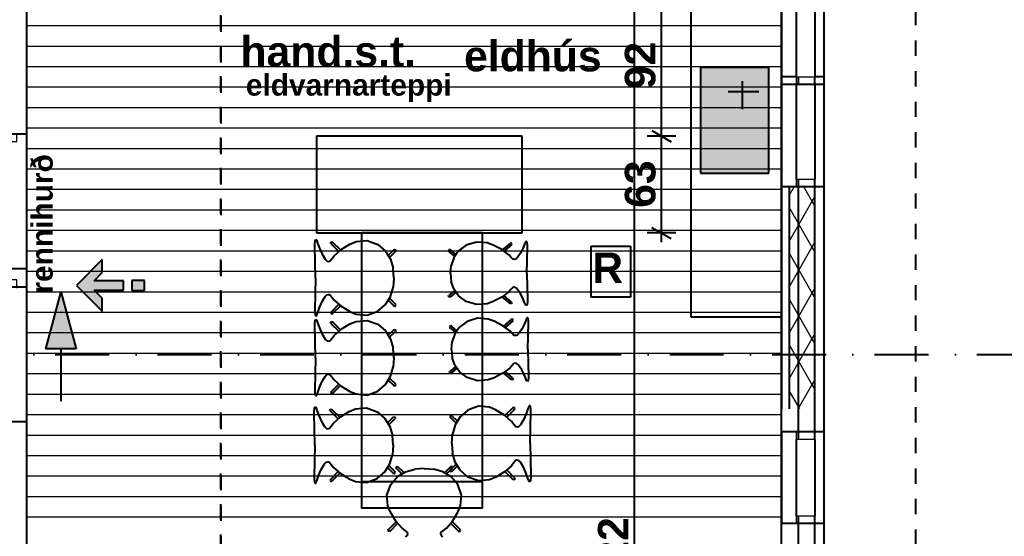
# Model space of a CAD drawing. Header units: millimetres. Extents: x -242231 to 419123, y -2399 to 525285.
# Drawn here: x -120526 to -114081, y 148792 to 152173 of the extents above; entities that cross this region are included whole.
import ezdxf

# ---------------------------------------------------------------- set-up
doc = ezdxf.new("R2010")
doc.units = ezdxf.units.MM
doc.set_wipeout_variables(frame=1)
for name, pattern in [('Dot & Dashed', [670.277762, 352.777767, -176.388884, 0, -141.111112]), ('Short dashed', [200, 100, -100]), ('Wipeout_Contour', [1000, 0, -1000])]:
    doc.linetypes.add(name, pattern=pattern)
doc.layers.add('Walls', color=7, linetype='Continuous')
doc.styles.add('GENERATED_STYLE_1', font='swissb.ttf')

# ---------------------------------------------------------------- blocks, each defined once
blk = doc.blocks.new('W Feature 1 10_9')
at = {"layer": 'Walls', "linetype": 'Continuous'}
for p, q in [((-360, 60), (360, 60)), ((-360, 60), (-360, 0)), ((-360, 0), (-360, -120)), ((360, 60), (360, 0)), ((360, 0), (360, -120)), ((-360, -120), (-360, -170)), ((360, -120), (360, -170)), ((-360, -170), (-360, -220)), ((360, -170), (360, -220)), ((360, -220), (-360, -220))]:
    blk.add_line(p, q, dxfattribs=at)
for p in [(-360, 0), (360, 0)]:
    blk.add_point(p, dxfattribs=at)
at = {"color": 254, "linetype": 'Wipeout_Contour', "lineweight": 0, "ltscale": 1284.831858}
blk.add_wipeout([(-310, -120), (310, -120), (310, 0), (-310, 0)], dxfattribs=at).dxf.layer = 'Walls'
at = {"layer": 'Walls', "color": 102, "linetype": 'Continuous', "lineweight": 20}
for p, q in [((-310, 0), (-360, 0)), ((-310, -120), (-310, 0)), ((360, 0), (310, 0)), ((310, 0), (310, -120)), ((-360, -120), (-310, -120)), ((310, -120), (360, -120))]:
    blk.add_line(p, q, dxfattribs=at)
at = {"layer": 'Walls', "linetype": 'Continuous'}
for p, q in [((310, 0), (-310, 0)), ((-310, -120), (310, -120))]:
    blk.add_line(p, q, dxfattribs=at)
blk = doc.blocks.new('W Feature 1 10_10')
at = {"layer": 'Walls', "linetype": 'Continuous'}
for p, q in [((-365, 60), (365, 60)), ((-365, 60), (-365, 0)), ((-365, 0), (-365, -120)), ((365, 60), (365, 0)), ((365, 0), (365, -120)), ((-365, -120), (-365, -170)), ((365, -120), (365, -170)), ((-365, -170), (-365, -220)), ((365, -170), (365, -220)), ((365, -220), (-365, -220))]:
    blk.add_line(p, q, dxfattribs=at)
for p in [(-365, 0), (365, 0)]:
    blk.add_point(p, dxfattribs=at)
at = {"color": 254, "linetype": 'Wipeout_Contour', "lineweight": 0, "ltscale": 1304.167193}
blk.add_wipeout([(-315, -120), (315, -120), (315, 0), (-315, 0)], dxfattribs=at).dxf.layer = 'Walls'
at = {"layer": 'Walls', "color": 102, "linetype": 'Continuous', "lineweight": 20}
for p, q in [((-315, 0), (-365, 0)), ((-315, -120), (-315, 0)), ((365, 0), (315, 0)), ((315, 0), (315, -120)), ((-365, -120), (-315, -120)), ((315, -120), (365, -120))]:
    blk.add_line(p, q, dxfattribs=at)
at = {"layer": 'Walls', "linetype": 'Continuous'}
for p, q in [((315, 0), (-315, 0)), ((-315, -120), (315, -120))]:
    blk.add_line(p, q, dxfattribs=at)
blk = doc.blocks.new('W Feature 1 10_12')
at = {"layer": 'Walls', "linetype": 'Continuous'}
for p, q in [((-300, 60), (300, 60)), ((-300, 60), (-300, 0)), ((-300, 0), (-300, -120)), ((300, 60), (300, 0)), ((300, 0), (300, -120)), ((-300, -120), (-300, -170)), ((300, -120), (300, -170)), ((-300, -170), (-300, -220)), ((300, -170), (300, -220)), ((300, -220), (-300, -220))]:
    blk.add_line(p, q, dxfattribs=at)
for p in [(-300, 0), (300, 0)]:
    blk.add_point(p, dxfattribs=at)
at = {"color": 254, "linetype": 'Wipeout_Contour', "lineweight": 0, "ltscale": 1054.618183}
blk.add_wipeout([(-250, -120), (250, -120), (250, 0), (-250, 0)], dxfattribs=at).dxf.layer = 'Walls'
at = {"layer": 'Walls', "color": 102, "linetype": 'Continuous', "lineweight": 20}
for p, q in [((-250, 0), (-300, 0)), ((-250, -120), (-250, 0)), ((300, 0), (250, 0)), ((250, 0), (250, -120)), ((-300, -120), (-250, -120)), ((250, -120), (300, -120))]:
    blk.add_line(p, q, dxfattribs=at)
at = {"layer": 'Walls', "linetype": 'Continuous'}
for p, q in [((250, 0), (-250, 0)), ((-250, -120), (250, -120))]:
    blk.add_line(p, q, dxfattribs=at)
blk = doc.blocks.new('D1 10_5')
at = {"layer": 'Walls', "linetype": 'Continuous'}
for p, q in [((452, 0), (452, 904)), ((-500, 15), (-500, 65)), ((500, 15), (500, 65)), ((-500, 0), (-500, 15)), ((-500, -155), (-500, 0)), ((500, 0), (500, 15)), ((500, -155), (500, 0)), ((-500, -215), (-500, -155)), ((500, -215), (500, -155))]:
    blk.add_line(p, q, dxfattribs=at)
at = {"layer": 'Walls', "color": 102, "linetype": 'Continuous', "lineweight": 20}
for p, q in [((-452, 0), (-500, 0)), ((-500, 0), (-500, -155)), ((-452, -155), (-452, 0)), ((500, 0), (452, 0)), ((452, 0), (452, -155)), ((500, -155), (500, 0)), ((-500, -155), (-452, -155)), ((452, -155), (500, -155))]:
    blk.add_line(p, q, dxfattribs=at)
at = {"layer": 'Walls', "linetype": 'Continuous'}
blk.add_arc((452, 0), 904, 90, 180, dxfattribs=at)
for p in [(-500, -155), (500, -155)]:
    blk.add_point(p, dxfattribs=at)
blk = doc.blocks.new('D1 10_6')
at = {"layer": 'Walls', "linetype": 'Continuous'}
for p, q in [((452, 0), (452, 904)), ((-500, 60), (-500, 0)), ((-500, 0), (-500, -115)), ((500, 60), (500, 0)), ((500, 0), (500, -115)), ((-500, -115), (-500, -170)), ((500, -115), (500, -170)), ((-500, -170), (-500, -220)), ((500, -170), (500, -220))]:
    blk.add_line(p, q, dxfattribs=at)
at = {"layer": 'Walls', "color": 102, "linetype": 'Continuous', "lineweight": 20}
for p, q in [((-452, 0), (-500, 0)), ((-500, 0), (-500, -115)), ((-452, -115), (-452, 0)), ((500, 0), (452, 0)), ((452, 0), (452, -115)), ((500, -115), (500, 0)), ((-500, -115), (-452, -115)), ((452, -115), (500, -115))]:
    blk.add_line(p, q, dxfattribs=at)
at = {"layer": 'Walls', "linetype": 'Continuous'}
blk.add_arc((452, 0), 904, 90, 180, dxfattribs=at)
for p in [(-500, 0), (500, 0)]:
    blk.add_point(p, dxfattribs=at)

msp = doc.modelspace()

# ---------------------------------------------------------------- hatches: boundary and pattern name
at = {"linetype": 'Continuous', "lineweight": 0}
msp.add_hatch(color=255, dxfattribs=at).paths.add_polyline_path([(-115622.751, 151858.893), (-116070.496, 151858.893), (-116070.496, 151168.62), (-115622.751, 151168.62)], flags=0)
h = msp.add_hatch(dxfattribs=at)
h.set_pattern_fill('BATT_INSULATION', color=1, style=0, pattern_type=2)
h.set_pattern_definition([(60, (-125991.2, 141233.89), (-129.9038, 75), []), (120, (-125991.2, 141233.89), (129.9038, 75), [])])
h.paths.add_polyline_path([(-115320.364, 149625), (-115320.364, 151079.122), (-115490.364, 151079.122), (-115490.364, 149625)], flags=0)
at = {"linetype": 'Continuous'}
for points in [[(-119846.984, 150463.45), (-120039.848, 150463.45), (-119985.57, 150517.728), (-119985.57, 150602.581), (-120154.701, 150433.45), (-119985.57, 150264.32), (-119985.57, 150349.173), (-120039.848, 150403.45), (-119846.984, 150403.45)], [(-119792.304, 150465.663), (-119792.304, 150400.782), (-119708.304, 150400.782), (-119708.304, 150465.663)], [(-120256.917, 150392.852), (-120156.917, 150019.647), (-120356.917, 150019.647)]]:
    msp.add_hatch(color=256, dxfattribs=at).paths.add_polyline_path(points, flags=0)

# ---------------------------------------------------------------- linework, layer by layer
for p, q in [((-115260.364, 144724.319), (-115260.364, 161423.714)), ((-120479.614, 151382.748), (-120479.614, 153098.487)), ((-120479.568, 150394.664), (-120479.63, 152940.49)), ((-116501.253, 144724.309), (-116501.253, 152939.543)), ((-115540.776, 152939.543), (-115540.776, 145004.309)), ((-116324.981, 151410.513), (-116324.981, 152329.65)), ((-116130.87, 150225.474), (-116130.87, 152329.65)), ((-115622.751, 151858.893), (-116070.496, 151858.893)), ((-116070.496, 151858.893), (-116070.496, 151168.62)), ((-115622.751, 151168.62), (-115622.751, 151858.893)), ((-115796.485, 151770.536), (-115796.485, 151586.999)), ((-115688.522, 151700.36), (-115888.254, 151700.36)), ((-117237.595, 151410.513), (-118583.608, 151410.317)), ((-118583.608, 151410.317), (-118583.516, 150777.006)), ((-117237.503, 150777.202), (-117237.595, 151410.513)), ((-116231.231, 151410.513), (-116418.731, 151410.513)), ((-116231.231, 151410.513), (-116418.731, 151410.513)), ((-116387.481, 151446.597), (-116262.481, 151374.429)), ((-116387.481, 151446.597), (-116262.481, 151374.429)), ((-116324.981, 150777.202), (-116324.981, 151410.513)), ((-116070.496, 151168.62), (-115622.751, 151168.62)), ((-115540.364, 151079.122), (-115540.364, 149625)), ((-115490.364, 151079.122), (-115490.364, 149625)), ((-115320.364, 149625), (-115320.364, 151079.122)), ((-115260.364, 149625), (-115260.364, 151079.122)), ((-118583.516, 150777.006), (-117237.503, 150777.202)), ((-117497.04, 150777.164), (-118288.771, 150777.049)), ((-118288.771, 150777.049), (-118288.534, 149150.085)), ((-117496.804, 149150.2), (-117497.04, 150777.164)), ((-116231.231, 150777.202), (-116418.731, 150777.202)), ((-116387.481, 150813.286), (-116262.481, 150741.118)), ((-116324.981, 150716.077), (-116324.981, 150777.202)), ((-118594.809, 150693.021), (-118594.15, 150709.245)), ((-118590.608, 150483.109), (-118594.809, 150693.021)), ((-118594.15, 150709.245), (-118592.504, 150723.417)), ((-118592.504, 150723.417), (-118590.604, 150730.052)), ((-118590.604, 150730.052), (-118587.958, 150733.115)), ((-118587.958, 150733.115), (-118584.294, 150730.926)), ((-118584.294, 150730.926), (-118580.736, 150725.365)), ((-118580.736, 150725.365), (-118575.806, 150710.693)), ((-118575.806, 150710.693), (-118564.328, 150678.089)), ((-118490.676, 150712.214), (-118488.478, 150717.426)), ((-118488.527, 150707.029), (-118490.676, 150712.214)), ((-118488.527, 150707.029), (-118436.868, 150655.957)), ((-118488.478, 150717.426), (-118483.221, 150719.612)), ((-118483.221, 150719.612), (-118477.984, 150717.493)), ((-118477.984, 150717.493), (-118425.661, 150665.764)), ((-118422.164, 150668.822), (-118364.624, 150704.084)), ((-118364.624, 150704.084), (-118323.486, 150720.623)), ((-118323.486, 150720.623), (-118252.528, 150727.649)), ((-118252.528, 150727.649), (-118182.463, 150702.103)), ((-118182.463, 150702.103), (-118131.737, 150658.045)), ((-117604.382, 150696.026), (-117653.814, 150659.092)), ((-117536.094, 150717.452), (-117604.382, 150696.026)), ((-117466.928, 150711.583), (-117536.094, 150717.452)), ((-117426.825, 150697.734), (-117466.928, 150711.583)), ((-117370.73, 150668.2), (-117426.825, 150697.734)), ((-117316.334, 150709.001), (-117367.321, 150665.638)), ((-117306.055, 150700.235), (-117356.394, 150657.423)), ((-117311.23, 150710.778), (-117316.334, 150709.001)), ((-117306.104, 150708.947), (-117311.23, 150710.778)), ((-117303.961, 150704.58), (-117306.104, 150708.947)), ((-117306.055, 150700.235), (-117303.961, 150704.58)), ((-117220.982, 150703.328), (-117232.162, 150676.003)), ((-117216.181, 150715.625), (-117220.982, 150703.328)), ((-117212.715, 150720.285), (-117216.181, 150715.625)), ((-117209.143, 150722.121), (-117212.715, 150720.285)), ((-117206.563, 150719.554), (-117209.143, 150722.121)), ((-117204.71, 150713.995), (-117206.563, 150719.554)), ((-117203.102, 150702.119), (-117204.71, 150713.995)), ((-117202.455, 150688.524), (-117203.102, 150702.119)), ((-116786.477, 150690.029), (-116528.396, 150690.029)), ((-116786.477, 150355.743), (-116786.477, 150690.029)), ((-116528.396, 150690.029), (-116528.396, 150355.743)), ((-118564.328, 150678.089), (-118548.524, 150641.916)), ((-118548.524, 150641.916), (-118526.652, 150605.468)), ((-118483.826, 150608.69), (-118468.72, 150628.084)), ((-118468.72, 150628.084), (-118422.164, 150668.822)), ((-118131.737, 150658.045), (-118099.248, 150605.001)), ((-118114.217, 150629.432), (-118113.882, 150629.763)), ((-118113.882, 150629.77), (-118077.489, 150665.693)), ((-118103.339, 150619.306), (-118066.877, 150655.298)), ((-118077.489, 150665.693), (-118072.26, 150667.852)), ((-118072.26, 150667.852), (-118066.986, 150665.702)), ((-118066.986, 150665.702), (-118064.756, 150660.502)), ((-118064.756, 150660.502), (-118066.877, 150655.298)), ((-117716.93, 150665.492), (-117719.102, 150661.134)), ((-117719.102, 150661.134), (-117717.034, 150656.773)), ((-117681.483, 150626.622), (-117717.034, 150656.773)), ((-117711.79, 150667.295), (-117716.93, 150665.492)), ((-117706.693, 150665.487), (-117711.79, 150667.295)), ((-117671.21, 150635.393), (-117706.693, 150665.487)), ((-117653.814, 150659.092), (-117685.467, 150614.633)), ((-117678.648, 150624.205), (-117681.483, 150626.615)), ((-117670.884, 150635.11), (-117671.21, 150635.387)), ((-117325.34, 150634.074), (-117370.73, 150668.2)), ((-117310.611, 150617.826), (-117325.34, 150634.074)), ((-117247.557, 150645.685), (-117268.866, 150615.137)), ((-117232.162, 150676.003), (-117247.557, 150645.685)), ((-117206.494, 150512.617), (-117202.455, 150688.524)), ((-119985.57, 150602.581), (-120154.701, 150433.45)), ((-119985.57, 150517.728), (-119985.57, 150602.581)), ((-118526.652, 150605.468), (-118521.165, 150598.48)), ((-118521.165, 150598.48), (-118513.861, 150593.155)), ((-118513.861, 150593.155), (-118504.267, 150591.208)), ((-118504.267, 150591.208), (-118496.798, 150592.746)), ((-118496.798, 150592.746), (-118483.826, 150608.69)), ((-118106.248, 150616.422), (-118103.339, 150619.299)), ((-118099.248, 150605.001), (-118082.135, 150545.699)), ((-117706.504, 150512.544), (-117702.132, 150564.933)), ((-117685.467, 150614.633), (-117702.132, 150564.933)), ((-117297.962, 150604.468), (-117310.611, 150617.826)), ((-117290.682, 150603.181), (-117297.962, 150604.468)), ((-117281.331, 150604.815), (-117290.682, 150603.181)), ((-117274.213, 150609.279), (-117281.331, 150604.815)), ((-117268.866, 150615.137), (-117274.213, 150609.279)), ((-120039.848, 150463.45), (-119985.57, 150517.728)), ((-118077.633, 150483.183), (-118082.135, 150545.699)), ((-117706.504, 150512.544), (-117702.117, 150460.156)), ((-117206.494, 150512.617), (-117202.404, 150336.711)), ((-120154.701, 150433.45), (-119985.57, 150264.32)), ((-119846.984, 150463.45), (-120039.848, 150463.45)), ((-119846.984, 150403.45), (-119846.984, 150463.45)), ((-119792.304, 150465.663), (-119792.304, 150400.782)), ((-119708.304, 150465.663), (-119792.304, 150465.663)), ((-119708.304, 150400.782), (-119708.304, 150465.663)), ((-118590.608, 150483.109), (-118594.748, 150273.196)), ((-118077.633, 150483.183), (-118082.117, 150420.667)), ((-117685.438, 150410.462), (-117702.117, 150460.156)), ((-120479.62, 145004.309), (-120479.605, 150397.764)), ((-120479.605, 150397.764), (-120479.568, 150394.664)), ((-120256.917, 150392.852), (-120356.917, 150019.647)), ((-120256.917, 150392.852), (-120156.917, 150019.647)), ((-119985.57, 150349.173), (-120039.848, 150403.45)), ((-120039.848, 150403.45), (-119846.984, 150403.45)), ((-119792.304, 150400.782), (-119708.304, 150400.782)), ((-118526.617, 150360.769), (-118521.132, 150367.758)), ((-118521.132, 150367.758), (-118513.829, 150373.086)), ((-118513.829, 150373.086), (-118504.236, 150375.035)), ((-118504.236, 150375.035), (-118496.766, 150373.499)), ((-118496.766, 150373.499), (-118483.789, 150357.559)), ((-118099.213, 150361.36), (-118082.117, 150420.667)), ((-117719.059, 150363.951), (-117716.992, 150368.312)), ((-117681.45, 150398.474), (-117716.992, 150368.312)), ((-117671.174, 150389.705), (-117706.648, 150359.601)), ((-117653.771, 150366.012), (-117685.438, 150410.462)), ((-117678.615, 150400.891), (-117681.45, 150398.48)), ((-117670.848, 150389.989), (-117671.174, 150389.712)), ((-117325.305, 150391.125), (-117370.684, 150356.986)), ((-117306, 150324.97), (-117356.352, 150367.767)), ((-117310.58, 150407.378), (-117325.305, 150391.125)), ((-117297.935, 150420.739), (-117310.58, 150407.378)), ((-117290.655, 150422.028), (-117297.935, 150420.739)), ((-117281.304, 150420.397), (-117290.655, 150422.028)), ((-117274.185, 150415.935), (-117281.304, 150420.397)), ((-117268.836, 150410.079), (-117274.185, 150415.935)), ((-117247.519, 150379.536), (-117268.836, 150410.079)), ((-117232.115, 150349.223), (-117247.519, 150379.536)), ((-119985.57, 150264.32), (-119985.57, 150349.173)), ((-118564.271, 150288.136), (-118548.477, 150324.315)), ((-118548.477, 150324.315), (-118526.617, 150360.769)), ((-118488.462, 150259.218), (-118436.818, 150310.306)), ((-118483.789, 150357.559), (-118468.677, 150338.169)), ((-118468.677, 150338.169), (-118422.111, 150297.444)), ((-118182.399, 150264.234), (-118131.686, 150308.307)), ((-118131.686, 150308.307), (-118099.213, 150361.36)), ((-118114.174, 150336.924), (-118113.84, 150336.594)), ((-118113.84, 150336.586), (-118077.436, 150300.674)), ((-118106.209, 150349.937), (-118103.3, 150347.061)), ((-118103.3, 150347.053), (-118066.827, 150311.072)), ((-118066.933, 150300.668), (-118064.705, 150305.869)), ((-118064.705, 150305.869), (-118066.827, 150311.072)), ((-117716.886, 150359.593), (-117719.059, 150363.951)), ((-117711.745, 150357.792), (-117716.886, 150359.593)), ((-117706.648, 150359.601), (-117711.745, 150357.792)), ((-117604.329, 150329.092), (-117653.771, 150366.012)), ((-117536.034, 150307.685), (-117604.329, 150329.092)), ((-117466.87, 150313.575), (-117536.034, 150307.685)), ((-117426.771, 150327.435), (-117466.87, 150313.575)), ((-117370.684, 150356.986), (-117426.771, 150327.435)), ((-117316.277, 150316.201), (-117367.276, 150359.549)), ((-117311.172, 150314.425), (-117316.277, 150316.201)), ((-117306.047, 150316.257), (-117311.172, 150314.425)), ((-117303.906, 150320.625), (-117306.047, 150316.257)), ((-117306, 150324.97), (-117303.906, 150320.625)), ((-117220.927, 150321.901), (-117232.115, 150349.223)), ((-117216.122, 150309.606), (-117220.927, 150321.901)), ((-117212.654, 150304.946), (-117216.122, 150309.606)), ((-117209.083, 150303.112), (-117212.654, 150304.946)), ((-117206.503, 150305.679), (-117209.083, 150303.112)), ((-117204.651, 150311.239), (-117206.503, 150305.679)), ((-117203.047, 150323.115), (-117204.651, 150311.239)), ((-117202.404, 150336.711), (-117203.047, 150323.115)), ((-116528.396, 150355.743), (-116786.477, 150355.743)), ((-118594.748, 150273.196), (-118594.084, 150256.972)), ((-118594.084, 150256.972), (-118592.434, 150242.8)), ((-118592.434, 150242.8), (-118590.533, 150236.166)), ((-118584.222, 150235.294), (-118580.666, 150240.855)), ((-118580.666, 150240.855), (-118575.74, 150255.529)), ((-118575.74, 150255.529), (-118564.271, 150288.136)), ((-118488.462, 150259.218), (-118490.609, 150254.033)), ((-118490.609, 150254.033), (-118488.41, 150248.822)), ((-118488.41, 150248.822), (-118483.152, 150246.637)), ((-118483.152, 150246.637), (-118477.916, 150248.758)), ((-118477.916, 150248.758), (-118425.608, 150300.502)), ((-118422.111, 150297.444), (-118364.56, 150262.2)), ((-118364.56, 150262.2), (-118323.417, 150245.673)), ((-118323.417, 150245.673), (-118252.457, 150238.667)), ((-118252.457, 150238.667), (-118182.399, 150264.234)), ((-118077.436, 150300.674), (-118072.206, 150298.517)), ((-118072.206, 150298.517), (-118066.933, 150300.668)), ((-118594.809, 150170.476), (-118594.15, 150186.7)), ((-118594.15, 150186.7), (-118592.504, 150200.873)), ((-118592.504, 150200.873), (-118590.604, 150207.507)), ((-118590.604, 150207.507), (-118587.958, 150210.571)), ((-118590.533, 150236.166), (-118587.885, 150233.103)), ((-118587.958, 150210.571), (-118584.294, 150208.381)), ((-118587.885, 150233.103), (-118584.222, 150235.294)), ((-118584.294, 150208.381), (-118580.736, 150202.821)), ((-118580.736, 150202.821), (-118575.806, 150188.149)), ((-118575.806, 150188.149), (-118564.328, 150155.545)), ((-118490.676, 150189.669), (-118488.478, 150194.881)), ((-118488.527, 150184.485), (-118490.676, 150189.669)), ((-118488.527, 150184.485), (-118436.868, 150133.412)), ((-118488.478, 150194.881), (-118483.221, 150197.068)), ((-118483.221, 150197.068), (-118477.984, 150194.948)), ((-118477.984, 150194.948), (-118425.661, 150143.219)), ((-118422.164, 150146.278), (-118364.624, 150181.539)), ((-118364.624, 150181.539), (-118323.486, 150198.078)), ((-118323.486, 150198.078), (-118252.528, 150205.105)), ((-118252.528, 150205.105), (-118182.463, 150179.558)), ((-118182.463, 150179.558), (-118131.737, 150135.5)), ((-117597.054, 150197.757), (-117646.487, 150160.823)), ((-117528.766, 150219.183), (-117597.054, 150197.757)), ((-117459.6, 150213.313), (-117528.766, 150219.183)), ((-117419.497, 150199.465), (-117459.6, 150213.313)), ((-117363.402, 150169.931), (-117419.497, 150199.465)), ((-117309.007, 150210.732), (-117359.993, 150167.369)), ((-117298.727, 150201.966), (-117349.067, 150159.154)), ((-117303.902, 150212.509), (-117309.007, 150210.732)), ((-117298.777, 150210.678), (-117303.902, 150212.509)), ((-117296.634, 150206.311), (-117298.777, 150210.678)), ((-117298.727, 150201.966), (-117296.634, 150206.311)), ((-117224.835, 150177.734), (-117240.23, 150147.416)), ((-117213.654, 150205.059), (-117224.835, 150177.734)), ((-117208.853, 150217.356), (-117213.654, 150205.059)), ((-117205.387, 150222.016), (-117208.853, 150217.356)), ((-117201.816, 150223.852), (-117205.387, 150222.016)), ((-117199.236, 150221.285), (-117201.816, 150223.852)), ((-117197.382, 150215.726), (-117199.236, 150221.285)), ((-117199.167, 150014.348), (-117195.128, 150190.254)), ((-117195.775, 150203.85), (-117197.382, 150215.726)), ((-117195.128, 150190.254), (-117195.775, 150203.85)), ((-115540.35, 150225.474), (-116130.87, 150225.474)), ((-118590.608, 149960.564), (-118594.809, 150170.476)), ((-118564.328, 150155.545), (-118548.524, 150119.371)), ((-118548.524, 150119.371), (-118526.652, 150082.923)), ((-118468.72, 150105.54), (-118422.164, 150146.278)), ((-118131.737, 150135.5), (-118099.248, 150082.456)), ((-118113.882, 150107.225), (-118077.489, 150143.148)), ((-118103.339, 150096.762), (-118066.877, 150132.754)), ((-118077.489, 150143.148), (-118072.26, 150145.307)), ((-118072.26, 150145.307), (-118066.986, 150143.158)), ((-118066.986, 150143.158), (-118064.756, 150137.958)), ((-118064.756, 150137.958), (-118066.877, 150132.754)), ((-117709.603, 150167.223), (-117711.775, 150162.864)), ((-117711.775, 150162.864), (-117709.707, 150158.504)), ((-117674.156, 150128.352), (-117709.707, 150158.504)), ((-117704.463, 150169.025), (-117709.603, 150167.223)), ((-117699.365, 150167.218), (-117704.463, 150169.025)), ((-117663.882, 150137.124), (-117699.365, 150167.218)), ((-117678.14, 150116.363), (-117694.805, 150066.664)), ((-117646.487, 150160.823), (-117678.14, 150116.363)), ((-117671.32, 150125.936), (-117674.156, 150128.346)), ((-117663.556, 150136.841), (-117663.882, 150137.118)), ((-117318.013, 150135.805), (-117363.402, 150169.931)), ((-117303.284, 150119.556), (-117318.013, 150135.805)), ((-117290.635, 150106.199), (-117303.284, 150119.556)), ((-117266.885, 150111.01), (-117274.003, 150106.545)), ((-117261.538, 150116.867), (-117266.885, 150111.01)), ((-117240.23, 150147.416), (-117261.538, 150116.867)), ((-118526.652, 150082.923), (-118521.165, 150075.935)), ((-118521.165, 150075.935), (-118513.861, 150070.61)), ((-118513.861, 150070.61), (-118504.267, 150068.664)), ((-118504.267, 150068.664), (-118496.798, 150070.202)), ((-118496.798, 150070.202), (-118483.826, 150086.146)), ((-118483.826, 150086.146), (-118468.72, 150105.54)), ((-118114.217, 150106.888), (-118113.882, 150107.218)), ((-118106.248, 150093.877), (-118103.339, 150096.754)), ((-118099.248, 150082.456), (-118082.135, 150023.155)), ((-117699.177, 150014.275), (-117694.805, 150066.664)), ((-117283.354, 150104.912), (-117290.635, 150106.199)), ((-117274.003, 150106.545), (-117283.354, 150104.912)), ((-120156.917, 150019.647), (-120356.917, 150019.647)), ((-120256.917, 150019.647), (-120256.917, 149676.653)), ((-118077.633, 149960.639), (-118082.135, 150023.155)), ((-117699.177, 150014.275), (-117694.79, 149961.887)), ((-117199.167, 150014.348), (-117195.077, 149838.442)), ((-118590.608, 149960.564), (-118594.748, 149750.652)), ((-118077.633, 149960.639), (-118082.117, 149898.122)), ((-117678.11, 149912.193), (-117694.79, 149961.887)), ((-117290.608, 149922.47), (-117303.253, 149909.108)), ((-117283.328, 149923.759), (-117290.608, 149922.47)), ((-117273.977, 149922.128), (-117283.328, 149923.759)), ((-117266.857, 149917.665), (-117273.977, 149922.128)), ((-117261.509, 149911.81), (-117266.857, 149917.665)), ((-118513.829, 149850.541), (-118504.236, 149852.49)), ((-118504.236, 149852.49), (-118496.766, 149850.955)), ((-118099.213, 149838.815), (-118082.117, 149898.122)), ((-117711.731, 149865.682), (-117709.665, 149870.043)), ((-117709.558, 149861.324), (-117711.731, 149865.682)), ((-117674.123, 149900.205), (-117709.665, 149870.043)), ((-117704.418, 149859.523), (-117709.558, 149861.324)), ((-117699.321, 149861.332), (-117704.418, 149859.523)), ((-117663.846, 149891.436), (-117699.321, 149861.332)), ((-117646.444, 149867.743), (-117678.11, 149912.193)), ((-117671.288, 149902.622), (-117674.123, 149900.211)), ((-117663.521, 149891.719), (-117663.846, 149891.442)), ((-117597.001, 149830.823), (-117646.444, 149867.743)), ((-117363.357, 149858.716), (-117419.443, 149829.166)), ((-117317.978, 149892.856), (-117363.357, 149858.716)), ((-117308.95, 149817.932), (-117359.949, 149861.28)), ((-117298.673, 149826.7), (-117349.025, 149869.498)), ((-117303.253, 149909.108), (-117317.978, 149892.856)), ((-117240.191, 149881.267), (-117261.509, 149911.81)), ((-117224.787, 149850.954), (-117240.191, 149881.267)), ((-118564.271, 149765.592), (-118548.477, 149801.77)), ((-118548.477, 149801.77), (-118526.617, 149838.224)), ((-118526.617, 149838.224), (-118521.132, 149845.214)), ((-118521.132, 149845.214), (-118513.829, 149850.541)), ((-118496.766, 149850.955), (-118483.789, 149835.014)), ((-118488.462, 149736.674), (-118436.818, 149787.761)), ((-118483.789, 149835.014), (-118468.677, 149815.625)), ((-118468.677, 149815.625), (-118422.111, 149774.9)), ((-118131.686, 149785.762), (-118099.213, 149838.815)), ((-118114.174, 149814.38), (-118113.84, 149814.049)), ((-118113.84, 149814.042), (-118077.436, 149778.13)), ((-118106.209, 149827.392), (-118103.3, 149824.516)), ((-118103.3, 149824.509), (-118066.827, 149788.527)), ((-118064.705, 149783.324), (-118066.827, 149788.527)), ((-117528.707, 149809.416), (-117597.001, 149830.823)), ((-117459.542, 149815.306), (-117528.707, 149809.416)), ((-117419.443, 149829.166), (-117459.542, 149815.306)), ((-117303.844, 149816.156), (-117308.95, 149817.932)), ((-117298.72, 149817.988), (-117303.844, 149816.156)), ((-117296.578, 149822.356), (-117298.72, 149817.988)), ((-117298.673, 149826.7), (-117296.578, 149822.356)), ((-117213.599, 149823.632), (-117224.787, 149850.954)), ((-117208.794, 149811.337), (-117213.599, 149823.632)), ((-117205.327, 149806.677), (-117208.794, 149811.337)), ((-117201.755, 149804.842), (-117205.327, 149806.677)), ((-117199.175, 149807.41), (-117201.755, 149804.842)), ((-117197.324, 149812.969), (-117199.175, 149807.41)), ((-117195.72, 149824.846), (-117197.324, 149812.969)), ((-117195.077, 149838.442), (-117195.72, 149824.846)), ((-118594.748, 149750.652), (-118594.084, 149734.427)), ((-118594.084, 149734.427), (-118592.434, 149720.256)), ((-118580.666, 149718.311), (-118575.74, 149732.984)), ((-118575.74, 149732.984), (-118564.271, 149765.592)), ((-118488.462, 149736.674), (-118490.609, 149731.489)), ((-118490.609, 149731.489), (-118488.41, 149726.277)), ((-118488.41, 149726.277), (-118483.152, 149724.092)), ((-118483.152, 149724.092), (-118477.916, 149726.213)), ((-118477.916, 149726.213), (-118425.608, 149777.957)), ((-118422.111, 149774.9), (-118364.56, 149739.655)), ((-118364.56, 149739.655), (-118323.417, 149723.128)), ((-118323.417, 149723.128), (-118252.457, 149716.122)), ((-118252.457, 149716.122), (-118182.399, 149741.689)), ((-118182.399, 149741.689), (-118131.686, 149785.762)), ((-118077.436, 149778.13), (-118072.206, 149775.972)), ((-118072.206, 149775.972), (-118066.933, 149778.123)), ((-118066.933, 149778.123), (-118064.705, 149783.324)), ((-118592.434, 149720.256), (-118590.533, 149713.622)), ((-118590.533, 149713.622), (-118587.885, 149710.559)), ((-118587.885, 149710.559), (-118584.222, 149712.749)), ((-118584.222, 149712.749), (-118580.666, 149718.311)), ((-118599.195, 149597.815), (-118598.536, 149614.039)), ((-118594.995, 149387.903), (-118599.195, 149597.815)), ((-118598.536, 149614.039), (-118596.891, 149628.211)), ((-118596.891, 149628.211), (-118594.991, 149634.846)), ((-118594.991, 149634.846), (-118592.345, 149637.909)), ((-118592.345, 149637.909), (-118588.68, 149635.72)), ((-118588.68, 149635.72), (-118585.123, 149630.159)), ((-118585.123, 149630.159), (-118580.193, 149615.487)), ((-118580.193, 149615.487), (-118568.714, 149582.883)), ((-118495.062, 149617.008), (-118492.865, 149622.22)), ((-118492.913, 149611.823), (-118495.062, 149617.008)), ((-118492.913, 149611.823), (-118441.255, 149560.751)), ((-118492.865, 149622.22), (-118487.608, 149624.406)), ((-118487.608, 149624.406), (-118482.37, 149622.287)), ((-118482.37, 149622.287), (-118430.048, 149570.558)), ((-118426.551, 149573.616), (-118369.011, 149608.878)), ((-118369.011, 149608.878), (-118327.873, 149625.417)), ((-118327.873, 149625.417), (-118256.915, 149632.443)), ((-118256.915, 149632.443), (-118186.849, 149606.897)), ((-118186.849, 149606.897), (-118136.123, 149562.839)), ((-117592.819, 149617.515), (-117643.532, 149573.442)), ((-117522.761, 149643.082), (-117592.819, 149617.515)), ((-117451.801, 149636.076), (-117522.761, 149643.082)), ((-117410.658, 149619.549), (-117451.801, 149636.076)), ((-117353.107, 149584.304), (-117410.658, 149619.549)), ((-117297.302, 149632.991), (-117349.61, 149581.247)), ((-117286.756, 149622.53), (-117338.4, 149571.443)), ((-117292.066, 149635.112), (-117297.302, 149632.991)), ((-117286.808, 149632.927), (-117292.066, 149635.112)), ((-117284.609, 149627.715), (-117286.808, 149632.927)), ((-117286.756, 149622.53), (-117284.609, 149627.715)), ((-117199.478, 149626.22), (-117210.947, 149593.612)), ((-117194.552, 149640.893), (-117199.478, 149626.22)), ((-117190.996, 149646.454), (-117194.552, 149640.893)), ((-117187.333, 149648.645), (-117190.996, 149646.454)), ((-117184.685, 149645.582), (-117187.333, 149648.645)), ((-117182.784, 149638.948), (-117184.685, 149645.582)), ((-117184.61, 149398.639), (-117180.47, 149608.552)), ((-117181.134, 149624.776), (-117182.784, 149638.948)), ((-117180.47, 149608.552), (-117181.134, 149624.776)), ((-120479.614, 147269.591), (-120479.614, 149583.804)), ((-118568.714, 149582.883), (-118552.91, 149546.71)), ((-118552.91, 149546.71), (-118531.039, 149510.262)), ((-118488.212, 149513.484), (-118473.106, 149532.878)), ((-118473.106, 149532.878), (-118426.551, 149573.616)), ((-118136.123, 149562.839), (-118103.635, 149509.795)), ((-118118.603, 149534.226), (-118118.269, 149534.557)), ((-118118.269, 149534.564), (-118081.876, 149570.487)), ((-118107.726, 149524.1), (-118071.263, 149560.092)), ((-118081.876, 149570.487), (-118076.647, 149572.646)), ((-118076.647, 149572.646), (-118071.373, 149570.496)), ((-118071.373, 149570.496), (-118069.143, 149565.296)), ((-118069.143, 149565.296), (-118071.263, 149560.092)), ((-117708.285, 149581.081), (-117710.513, 149575.88)), ((-117710.513, 149575.88), (-117708.391, 149570.676)), ((-117671.918, 149534.695), (-117708.391, 149570.676)), ((-117703.012, 149583.232), (-117708.285, 149581.081)), ((-117697.782, 149581.074), (-117703.012, 149583.232)), ((-117661.378, 149545.162), (-117697.782, 149581.074)), ((-117643.532, 149573.442), (-117676.005, 149520.389)), ((-117669.009, 149531.812), (-117671.918, 149534.688)), ((-117661.044, 149544.824), (-117661.378, 149545.155)), ((-117306.54, 149543.579), (-117353.107, 149584.304)), ((-117291.429, 149524.19), (-117306.54, 149543.579)), ((-117226.741, 149557.434), (-117248.601, 149520.98)), ((-117210.947, 149593.612), (-117226.741, 149557.434)), ((-118531.039, 149510.262), (-118525.552, 149503.274)), ((-118525.552, 149503.274), (-118518.248, 149497.949)), ((-118518.248, 149497.949), (-118508.654, 149496.002)), ((-118508.654, 149496.002), (-118501.185, 149497.54)), ((-118501.185, 149497.54), (-118488.212, 149513.484)), ((-118110.635, 149521.216), (-118107.726, 149524.093)), ((-118103.635, 149509.795), (-118086.522, 149450.493)), ((-117676.005, 149520.389), (-117693.101, 149461.082)), ((-117278.452, 149508.249), (-117291.429, 149524.19)), ((-117270.982, 149506.714), (-117278.452, 149508.249)), ((-117261.389, 149508.663), (-117270.982, 149506.714)), ((-117254.086, 149513.99), (-117261.389, 149508.663)), ((-117248.601, 149520.98), (-117254.086, 149513.99)), ((-118082.02, 149387.977), (-118086.522, 149450.493)), ((-117697.585, 149398.565), (-117693.101, 149461.082)), ((-118594.995, 149387.903), (-118599.134, 149177.99)), ((-118082.02, 149387.977), (-118086.504, 149325.461)), ((-117697.585, 149398.565), (-117693.083, 149336.049)), ((-117675.97, 149276.748), (-117693.083, 149336.049)), ((-117184.61, 149398.639), (-117180.409, 149188.728)), ((-118531.004, 149265.563), (-118525.518, 149272.552)), ((-118525.518, 149272.552), (-118518.216, 149277.88)), ((-118518.216, 149277.88), (-118508.622, 149279.829)), ((-118508.622, 149279.829), (-118501.153, 149278.293)), ((-118501.153, 149278.293), (-118488.176, 149262.353)), ((-118103.6, 149266.154), (-118086.504, 149325.461)), ((-117643.481, 149223.704), (-117675.97, 149276.748)), ((-117291.392, 149273.058), (-117306.498, 149253.664)), ((-117278.42, 149289.002), (-117291.392, 149273.058)), ((-117270.951, 149290.54), (-117278.42, 149289.002)), ((-117261.357, 149288.594), (-117270.951, 149290.54)), ((-117254.053, 149283.269), (-117261.357, 149288.594)), ((-117248.565, 149276.281), (-117254.053, 149283.269)), ((-117226.694, 149239.833), (-117248.565, 149276.281)), ((-118568.658, 149192.93), (-118552.864, 149229.109)), ((-118552.864, 149229.109), (-118531.004, 149265.563)), ((-118492.848, 149164.012), (-118441.205, 149215.1)), ((-118488.176, 149262.353), (-118473.064, 149242.963)), ((-118473.064, 149242.963), (-118426.497, 149202.238)), ((-118186.786, 149169.028), (-118136.073, 149213.101)), ((-118136.073, 149213.101), (-118103.6, 149266.154)), ((-118118.561, 149241.718), (-118118.226, 149241.388)), ((-118118.226, 149241.38), (-118081.822, 149205.468)), ((-118110.596, 149254.731), (-118107.687, 149251.855)), ((-118107.687, 149251.847), (-118071.213, 149215.866)), ((-118071.319, 149205.462), (-118069.092, 149210.663)), ((-118069.092, 149210.663), (-118071.213, 149215.866)), ((-118062.788, 149241.622), (-118060.637, 149246.895)), ((-118060.631, 149236.392), (-118062.788, 149241.622)), ((-118060.637, 149246.895), (-118055.436, 149249.123)), ((-118024.718, 149199.988), (-118060.631, 149236.392)), ((-118055.436, 149249.123), (-118050.233, 149247.001)), ((-118052.998, 149182.142), (-117999.945, 149214.615)), ((-118014.252, 149210.528), (-118050.233, 149247.001)), ((-118011.368, 149207.619), (-118014.244, 149210.528)), ((-117999.945, 149214.615), (-117940.638, 149231.711)), ((-117878.121, 149236.195), (-117940.638, 149231.711)), ((-117878.121, 149236.195), (-117815.606, 149231.693)), ((-117756.304, 149214.58), (-117815.606, 149231.693)), ((-117703.26, 149182.091), (-117756.304, 149214.58)), ((-117744.883, 149207.58), (-117742.006, 149210.489)), ((-117741.999, 149210.489), (-117706.007, 149246.951)), ((-117731.535, 149199.946), (-117695.612, 149236.339)), ((-117710.462, 149221.246), (-117708.341, 149226.45)), ((-117708.232, 149216.046), (-117710.462, 149221.246)), ((-117671.878, 149262.442), (-117708.341, 149226.45)), ((-117702.958, 149213.897), (-117708.232, 149216.046)), ((-117700.803, 149249.072), (-117706.007, 149246.951)), ((-117697.729, 149216.056), (-117702.958, 149213.897)), ((-117695.603, 149246.842), (-117700.803, 149249.072)), ((-117661.336, 149251.978), (-117697.729, 149216.056)), ((-117695.612, 149236.339), (-117693.453, 149241.568)), ((-117693.453, 149241.568), (-117695.603, 149246.842)), ((-117668.97, 149265.327), (-117671.878, 149262.45)), ((-117661.001, 149252.316), (-117661.336, 149251.986)), ((-117592.755, 149179.646), (-117643.481, 149223.704)), ((-117353.053, 149212.926), (-117410.594, 149177.664)), ((-117306.498, 149253.664), (-117353.053, 149212.926)), ((-117297.234, 149164.255), (-117349.557, 149215.985)), ((-117286.691, 149174.719), (-117338.35, 149225.791)), ((-117210.89, 149203.659), (-117226.694, 149239.833)), ((-118599.134, 149177.99), (-118598.47, 149161.766)), ((-118598.47, 149161.766), (-118596.821, 149147.594)), ((-118596.821, 149147.594), (-118594.919, 149140.96)), ((-118588.608, 149140.088), (-118585.052, 149145.649)), ((-118585.052, 149145.649), (-118580.127, 149160.323)), ((-118580.127, 149160.323), (-118568.658, 149192.93)), ((-118492.848, 149164.012), (-118494.996, 149158.827)), ((-118494.996, 149158.827), (-118492.797, 149153.616)), ((-118492.797, 149153.616), (-118487.539, 149151.431)), ((-118487.539, 149151.431), (-118482.302, 149153.552)), ((-118482.302, 149153.552), (-118429.994, 149205.296)), ((-118426.497, 149202.238), (-118368.947, 149166.994)), ((-118368.947, 149166.994), (-118327.804, 149150.467)), ((-118327.804, 149150.467), (-118256.844, 149143.461)), ((-118288.534, 149150.085), (-117496.804, 149150.2)), ((-118256.844, 149143.461), (-118186.786, 149169.028)), ((-118097.071, 149131.429), (-118052.998, 149182.142)), ((-118081.822, 149205.468), (-118076.593, 149203.311)), ((-118076.593, 149203.311), (-118071.319, 149205.462)), ((-118024.381, 149199.654), (-118024.711, 149199.988)), ((-117731.873, 149199.612), (-117731.542, 149199.946)), ((-117659.202, 149131.365), (-117703.26, 149182.091)), ((-117522.69, 149154.099), (-117592.755, 149179.646)), ((-117451.732, 149161.126), (-117522.69, 149154.099)), ((-117410.594, 149177.664), (-117451.732, 149161.126)), ((-117291.997, 149162.136), (-117297.234, 149164.255)), ((-117286.739, 149164.323), (-117291.997, 149162.136)), ((-117284.542, 149169.535), (-117286.739, 149164.323)), ((-117286.691, 149174.719), (-117284.542, 149169.535)), ((-117199.411, 149171.055), (-117210.89, 149203.659)), ((-117194.482, 149156.383), (-117199.411, 149171.055)), ((-117190.924, 149150.823), (-117194.482, 149156.383)), ((-117187.26, 149148.633), (-117190.924, 149150.823)), ((-117184.614, 149151.697), (-117187.26, 149148.633)), ((-117182.714, 149158.331), (-117184.614, 149151.697)), ((-117181.068, 149172.504), (-117182.714, 149158.331)), ((-117180.409, 149188.728), (-117181.068, 149172.504)), ((-118594.919, 149140.96), (-118592.272, 149137.897)), ((-118592.272, 149137.897), (-118588.608, 149140.088)), ((-118122.638, 149061.371), (-118097.071, 149131.429)), ((-117633.655, 149061.3), (-117659.202, 149131.365)), ((-118115.632, 148990.411), (-118122.638, 149061.371)), ((-117640.682, 148990.342), (-117633.655, 149061.3)), ((-118099.105, 148949.268), (-118115.632, 148990.411)), ((-118063.86, 148891.718), (-118099.105, 148949.268)), ((-117692.482, 148891.664), (-117657.221, 148949.204)), ((-117657.221, 148949.204), (-117640.682, 148990.342)), ((-118112.547, 148835.912), (-118060.803, 148888.22)), ((-118023.136, 148845.151), (-118063.86, 148891.718)), ((-117733.221, 148845.108), (-117692.482, 148891.664)), ((-117643.812, 148835.844), (-117695.541, 148888.167)), ((-118114.668, 148830.676), (-118112.547, 148835.912)), ((-118112.483, 148825.418), (-118114.668, 148830.676)), ((-118107.272, 148823.219), (-118112.483, 148825.418)), ((-118102.087, 148825.366), (-118107.272, 148823.219)), ((-118102.087, 148825.366), (-118050.999, 148877.01)), ((-118003.746, 148830.039), (-118023.136, 148845.151)), ((-117987.806, 148817.062), (-118003.746, 148830.039)), ((-117768.559, 148817.03), (-117752.615, 148830.002)), ((-117752.615, 148830.002), (-117733.221, 148845.108)), ((-117654.276, 148825.301), (-117705.348, 148876.96)), ((-117654.276, 148825.301), (-117649.091, 148823.152)), ((-117649.091, 148823.152), (-117643.879, 148825.35)), ((-117643.879, 148825.35), (-117641.693, 148830.607)), ((-117641.693, 148830.607), (-117643.812, 148835.844)), ((-118000.536, 148787.211), (-117993.546, 148792.697)), ((-117993.546, 148792.697), (-117988.219, 148799.999)), ((-117988.219, 148799.999), (-117986.27, 148809.592)), ((-117986.27, 148809.592), (-117987.806, 148817.062)), ((-117770.096, 148809.561), (-117768.559, 148817.03)), ((-117768.15, 148799.967), (-117770.096, 148809.561)), ((-117762.825, 148792.663), (-117768.15, 148799.967)), ((-117755.837, 148787.176), (-117762.825, 148792.663))]:
    msp.add_line(p, q, dxfattribs=at)
at = {"color": 9, "linetype": 'Continuous', "lineweight": 18}
for p, q in [((-115540.776, 152132.33), (-120479.611, 152132.33)), ((-115540.776, 151998.33), (-120479.607, 151998.33)), ((-115540.776, 151864.33), (-120479.604, 151864.33)), ((-115540.776, 151730.33), (-120479.601, 151730.33)), ((-115540.776, 151596.33), (-120479.597, 151596.33)), ((-115540.776, 151462.33), (-120479.594, 151462.33)), ((-115540.776, 151328.33), (-120479.591, 151328.33)), ((-115540.776, 151194.33), (-120479.588, 151194.33)), ((-115540.776, 151060.33), (-120479.584, 151060.33)), ((-115540.776, 150926.33), (-120479.581, 150926.33)), ((-115540.776, 150792.33), (-120479.578, 150792.33)), ((-115540.776, 150658.33), (-120479.575, 150658.33)), ((-115540.776, 150524.33), (-120479.571, 150524.33)), ((-115540.776, 150390.33), (-120479.605, 150390.33)), ((-115540.776, 150256.33), (-120479.605, 150256.33)), ((-115540.776, 150122.33), (-120479.606, 150122.33)), ((-115540.776, 149988.33), (-120479.606, 149988.33)), ((-115540.776, 149854.33), (-120479.606, 149854.33)), ((-115540.776, 149720.33), (-120479.607, 149720.33)), ((-115540.776, 149586.33), (-120479.607, 149586.33)), ((-115540.776, 149452.33), (-120479.608, 149452.33)), ((-115540.776, 149318.33), (-120479.608, 149318.33)), ((-115540.776, 149184.33), (-120479.608, 149184.33)), ((-115540.776, 149050.33), (-120479.609, 149050.33)), ((-115540.776, 148916.33), (-120479.609, 148916.33))]:
    msp.add_line(p, q, dxfattribs=at)
at = {"linetype": 'Dot & Dashed'}
msp.add_line((-131019.556, 149981.287), (-113044.714, 149981.287), dxfattribs=at)
at = {"linetype": 'Continuous', "flags": 128}
msp.add_lwpolyline([(-120759.39, 159143.187), (-115430.025, 159143.187), (-115430.025, 144724.319), (-115260.364, 144724.319), (-115260.364, 144883.079), (-111622.685, 144883.074), (-111622.685, 145910.94), (-109518.435, 145910.94), (-109518.435, 144883.073), (-108096.979, 144883.069), (-108096.979, 165098.049), (-136640.8, 165098.049)], dxfattribs=at)
at = {"linetype": 'Short dashed', "flags": 128}
msp.add_lwpolyline([(-123817.997, 161844.368), (-123817.997, 157669.76), (-120341.973, 154207.946), (-123848.622, 150715.503), (-123848.622, 144143.217), (-119209.626, 144143.217), (-119209.626, 161844.368)], close=True, dxfattribs=at)
at = {"linetype": 'Continuous', "flags": 128}
for points in [[(-115320.567, 161362.945), (-120697.174, 161362.945), (-120697.174, 156957.842), (-128903.282, 156957.842), (-128903.282, 152878.772), (-120699.907, 152878.772), (-120699.907, 144784.303), (-115320.567, 144784.303)], [(-118289.023, 150777.164), (-118289.023, 148977.002), (-117497.04, 148977.002), (-117497.04, 150777.164)]]:
    msp.add_lwpolyline(points, close=True, dxfattribs=at)

# ---------------------------------------------------------------- block references
at = {"color": 21, "linetype": 'Continuous', "lineweight": 18, "rotation": 90}
msp.add_blockref('D1 10_5', (-120699.614, 150922.748), dxfattribs=at)
at = {"color": 21, "linetype": 'Continuous', "lineweight": 18, "xscale": -1, "rotation": 90}
msp.add_blockref('D1 10_6', (-120699.614, 150043.804), dxfattribs=at)

# ---------------------------------------------------------------- texts
at = {"style": 'GENERATED_STYLE_1'}
for s, height, p in [('hand.s.t.', 200, (-119080.828, 151864.839)), ('eldhús', 200, (-117617.332, 151834.775)), ('eldvarnarteppi', 140.00002, (-119046.015, 151675.705)), ('R', 200, (-116777.929, 150448.6))]:
    msp.add_text(s, height=height, dxfattribs=at).set_placement(p)
msp.add_text('rennihurð', height=140, rotation=90, dxfattribs=at).set_placement((-120310.128, 150379.831))
at = {"char_height": 200, "attachment_point": 1, "rotation": 90, "style": 'GENERATED_STYLE_1'}
for s, insert in [('{92}', (-116564.981, 151717.536)), ('{63}', (-116564.981, 150941.312)), ('{822}', (-116741.253, 148450.564))]:
    msp.add_mtext(s, dxfattribs=dict(at, insert=insert))

# ---------------------------------------------------------------- next in the draw order: block references
at = {"color": 21, "linetype": 'Continuous', "lineweight": 18, "xscale": -1, "rotation": 270}
for name, p in [('W Feature 1 10_9', (-115320.364, 151439.122)), ('W Feature 1 10_12', (-115320.364, 149175))]:
    msp.add_blockref(name, p, dxfattribs=at)

# ---------------------------------------------------------------- next in the draw order: block references
msp.add_blockref('W Feature 1 10_10', (-115320.364, 152114.122), dxfattribs=at)

# ---------------------------------------------------------------- next in the draw order: linework, layer by layer
at = {"linetype": 'Continuous'}
msp.add_line((-115540.35, 152329.65), (-115540.35, 150225.474), dxfattribs=at)
at = {"linetype": 'Short dashed', "flags": 128}
msp.add_lwpolyline([(-114659.736, 161843.333), (-119209.626, 161843.333), (-119209.626, 144139.61), (-114659.736, 144139.61)], close=True, dxfattribs=at)

doc.saveas('drawing.dxf')
